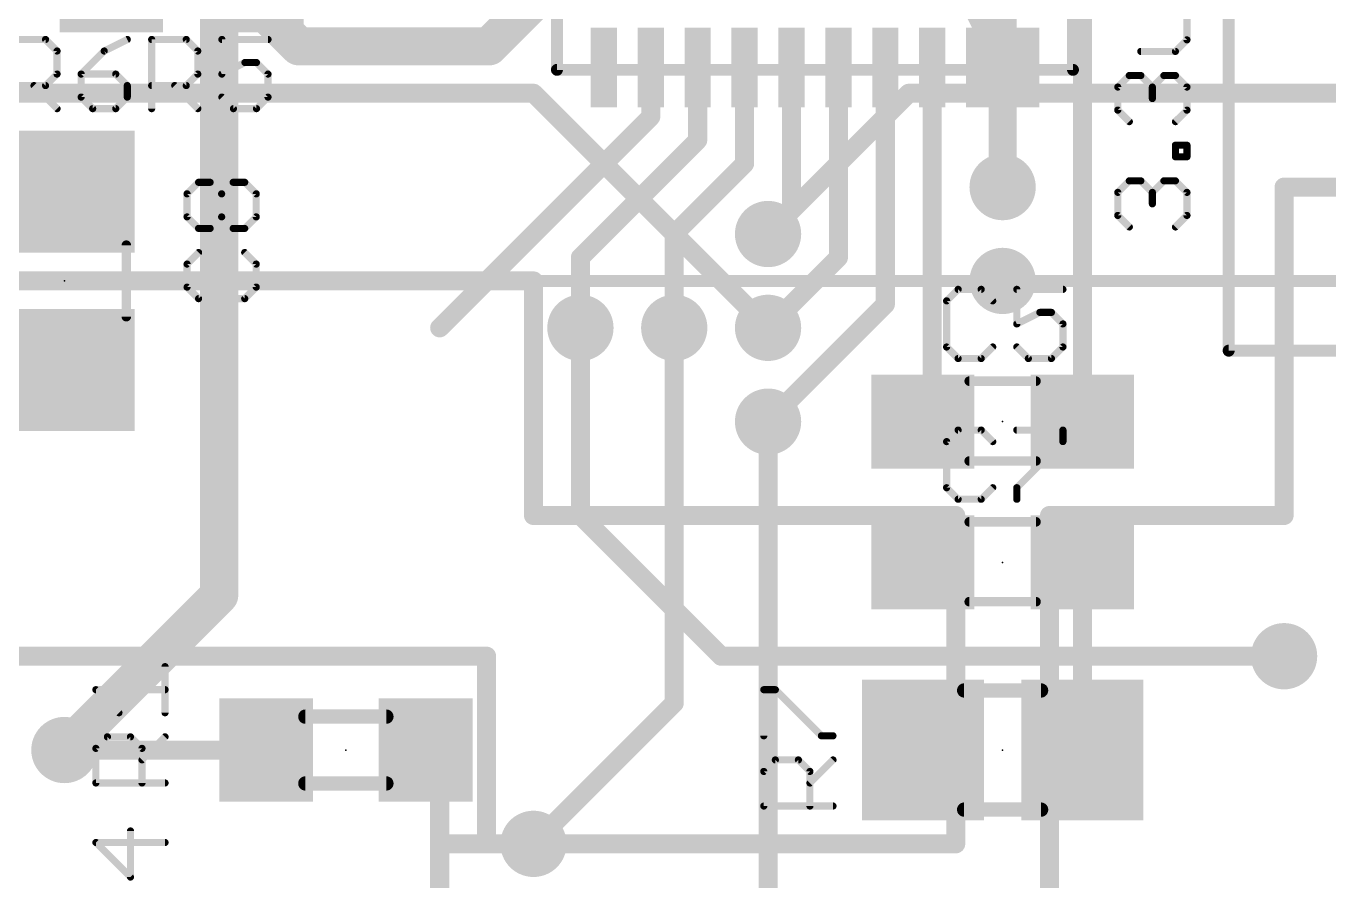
# Model space of a CAD drawing. Extents: x -1 to 111, y 0 to 43.
# Drawn here: x 54.59 to 68.48, y 9.6 to 18.72 of the extents above; entities that cross this region are included whole.
import ezdxf

# ---------------------------------------------------------------- set-up
doc = ezdxf.new("R2010")
doc.units = 0
for name, color, linetype in [('1', 22, 'CONTINUOUS'), ('16', 175, 'CONTINUOUS'), ('18', 82, 'CONTINUOUS'), ('2', 2, 'CONTINUOUS'), ('21', 253, 'CONTINUOUS'), ('22', 253, 'CONTINUOUS'), ('23', 7, 'CONTINUOUS'), ('25', 253, 'CONTINUOUS'), ('51', 253, 'CONTINUOUS')]:
    doc.layers.add(name, color=color, linetype=linetype)

# ---------------------------------------------------------------- blocks, each defined once
blk = doc.blocks.new('RECT')
blk.add_solid([(-0.5, -0.5), (0.5, -0.5), (-0.5, 0.5), (0.5, 0.5)])
blk = doc.blocks.new('ROUNDV')
at = {"const_width": 0.5}
blk.add_lwpolyline([(0, -0.25, 1), (0, 0.25, 1), (0, -0.25)], format="xyb", dxfattribs=at)

msp = doc.modelspace()

# ---------------------------------------------------------------- linework, layer by layer
at = {"layer": '1'}
for points, const_width in [([(65, 18.5), (64.5, 19.5)], 0.4064), ([(60.275, 19.25), (59.525, 18.5)], 0.4064), ([(57.5, 18.5), (57, 19)], 0.4064), ([(65.85, 14.5), (65.85, 19.125)], 0.2032), ([(65, 18.9), (65, 18.5)], 0.3), ([(59.525, 18.5), (57.5, 18.5)], 0.4064), ([(65, 18.5), (65, 17)], 0.3), ([(61.25, 18.275), (61.25, 17.75)], 0.2032), ([(61.75, 18.275), (61.75, 17.5)], 0.2032), ([(62.25, 18.275), (62.25, 17.25)], 0.2032), ([(62.75, 18.275), (62.75, 16.75)], 0.2032), ([(63.25, 18.275), (63.25, 16.25)], 0.2032), ([(63.75, 18.275), (63.75, 15.75)], 0.2032), ([(64.25, 18.275), (64.25, 14.6)], 0.2032), ([(61.25, 17.75), (59, 15.5)], 0.2032), ([(61.75, 17.5), (60.5, 16.25)], 0.2032), ([(62.25, 17.25), (62, 17)], 0.2032), ([(62, 17), (61.5, 16.5)], 0.2032), ([(72.5, 17), (68, 17)], 0.2032), ([(68, 17), (68, 13.5)], 0.2032), ([(62.75, 16.75), (62.5, 16.5)], 0.2032), ([(61.5, 16.5), (61.5, 15.5)], 0.2032), ([(60.5, 16.25), (60.5, 15.5)], 0.2032), ([(63.25, 16.25), (62.5, 15.5)], 0.2032), ([(60, 16), (50, 16)], 0.2032), ([(60, 13.5), (60, 16)], 0.2032), ([(63.75, 15.75), (62.5, 14.5)], 0.2032), ([(64.25, 14.6), (64.15, 14.5)], 0.2032), ([(64.5, 13.5), (60, 13.5)], 0.2032), ([(64.5, 10), (64.5, 13.5)], 0.2032), ([(68, 13.5), (65.5, 13.5)], 0.2032), ([(65.5, 13.5), (65.5, 9.5)], 0.2032), ([(65.75, 13.1), (65.85, 13)], 0.2032), ([(65.85, 13), (65.85, 11.1)], 0.2032), ([(44, 12), (59.5, 12)], 0.2032), ([(59.5, 12), (59.5, 10)], 0.2032), ([(65.85, 11.1), (65.85, 11)], 0.2032), ([(57.15, 11), (55, 11)], 0.2032), ([(59, 10.85), (58.85, 11)], 0.2032), ([(59, 10), (59, 10.85)], 0.2032), ([(60, 10), (59, 10)], 0.2032), ([(59, 9.15), (59, 10)], 0.2032), ([(59.5, 10), (64.5, 10)], 0.2032)]:
    msp.add_lwpolyline(points, dxfattribs=dict(at, const_width=const_width))
for points, const_width in [([(57.5, 18.6016, 1), (57.5, 18.3984)], 0.2032), ([(57.4282, 18.4282, 1), (57.5718, 18.5718)], 0.2032), ([(59.4532, 18.5718, 1), (59.5968, 18.4282)], 0.2032), ([(59.525, 18.3984, 1), (59.525, 18.6016)], 0.2032), ([(64.9091, 18.4546, 1), (65.0909, 18.5454)], 0.2032), ([(65.075, 18.5, 1), (64.925, 18.5)], 0.15), ([(64.925, 18.5, 1), (65.075, 18.5)], 0.15), ([(61.3008, 18.275, 1), (61.1992, 18.275)], 0.1016), ([(61.8008, 18.275, 1), (61.6992, 18.275)], 0.1016), ([(62.3008, 18.275, 1), (62.1992, 18.275)], 0.1016), ([(62.8008, 18.275, 1), (62.6992, 18.275)], 0.1016), ([(63.3008, 18.275, 1), (63.1992, 18.275)], 0.1016), ([(63.8008, 18.275, 1), (63.6992, 18.275)], 0.1016), ([(64.3008, 18.275, 1), (64.1992, 18.275)], 0.1016), ([(61.1992, 17.75, 1), (61.3008, 17.75)], 0.1016), ([(61.2859, 17.7141, 1), (61.2141, 17.7859)], 0.1016), ([(61.6992, 17.5, 1), (61.8008, 17.5)], 0.1016), ([(61.7859, 17.4641, 1), (61.7141, 17.5359)], 0.1016), ([(62.1992, 17.25, 1), (62.3008, 17.25)], 0.1016), ([(62.2859, 17.2141, 1), (62.2141, 17.2859)], 0.1016), ([(61.9641, 17.0359, 1), (62.0359, 16.9641)], 0.1016), ([(62.0359, 16.9641, 1), (61.9641, 17.0359)], 0.1016), ([(68, 17.0508, 1), (68, 16.9492)], 0.1016), ([(68.0508, 17, 1), (67.9492, 17)], 0.1016), ([(64.925, 17, 1), (65.075, 17)], 0.15), ([(62.7859, 16.7141, 1), (62.7141, 16.7859)], 0.1016), ([(62.6992, 16.75, 1), (62.8008, 16.75)], 0.1016), ([(61.5508, 16.5, 1), (61.4492, 16.5)], 0.1016), ([(61.4641, 16.5359, 1), (61.5359, 16.4641)], 0.1016), ([(62.4641, 16.5359, 1), (62.5359, 16.4641)], 0.1016), ([(60.5508, 16.25, 1), (60.4492, 16.25)], 0.1016), ([(60.4641, 16.2859, 1), (60.5359, 16.2141)], 0.1016), ([(63.1992, 16.25, 1), (63.3008, 16.25)], 0.1016), ([(63.2859, 16.2141, 1), (63.2141, 16.2859)], 0.1016), ([(60.0508, 16, 1), (59.9492, 16)], 0.1016), ([(60, 15.9492, 1), (60, 16.0508)], 0.1016), ([(63.7859, 15.7141, 1), (63.7141, 15.7859)], 0.1016), ([(63.6992, 15.75, 1), (63.8008, 15.75)], 0.1016), ([(58.9641, 15.5359, 1), (59.0359, 15.4641)], 0.1016), ([(62.4641, 15.5359, 1), (62.5359, 15.4641)], 0.1016), ([(60.4492, 15.5, 1), (60.5508, 15.5)], 0.1016), ([(61.4492, 15.5, 1), (61.5508, 15.5)], 0.1016), ([(62.4641, 14.5359, 1), (62.5359, 14.4641)], 0.1016), ([(64.1141, 14.5359, 1), (64.1859, 14.4641)], 0.1016), ([(64.1992, 14.6, 1), (64.3008, 14.6)], 0.1016), ([(64.2859, 14.5641, 1), (64.2141, 14.6359)], 0.1016), ([(65.7992, 14.5, 1), (65.9008, 14.5)], 0.1016), ([(60, 13.5508, 1), (60, 13.4492)], 0.1016), ([(59.9492, 13.5, 1), (60.0508, 13.5)], 0.1016), ([(64.5508, 13.5, 1), (64.4492, 13.5)], 0.1016), ([(64.5, 13.4492, 1), (64.5, 13.5508)], 0.1016), ([(65.5, 13.5508, 1), (65.5, 13.4492)], 0.1016), ([(65.5508, 13.5, 1), (65.4492, 13.5)], 0.1016), ([(67.9492, 13.5, 1), (68.0508, 13.5)], 0.1016), ([(68, 13.4492, 1), (68, 13.5508)], 0.1016), ([(65.7859, 13.1359, 1), (65.7141, 13.0641)], 0.1016), ([(65.9008, 13, 1), (65.7992, 13)], 0.1016), ([(65.8141, 12.9641, 1), (65.8859, 13.0359)], 0.1016), ([(59.5508, 12, 1), (59.4492, 12)], 0.1016), ([(59.5, 11.9492, 1), (59.5, 12.0508)], 0.1016), ([(65.9008, 11.1, 1), (65.7992, 11.1)], 0.1016), ([(65.7992, 11.1, 1), (65.9008, 11.1)], 0.1016), ([(55, 11.0508, 1), (55, 10.9492)], 0.1016), ([(57.15, 10.9492, 1), (57.15, 11.0508)], 0.1016), ([(58.8859, 11.0359, 1), (58.8141, 10.9641)], 0.1016), ([(65.7992, 11, 1), (65.9008, 11)], 0.1016), ([(59.0508, 10.85, 1), (58.9492, 10.85)], 0.1016), ([(58.9641, 10.8141, 1), (59.0359, 10.8859)], 0.1016), ([(59, 10.0508, 1), (59, 9.9492)], 0.1016), ([(59.0508, 10, 1), (58.9492, 10)], 0.1016), ([(58.9492, 10, 1), (59.0508, 10)], 0.1016), ([(59.5, 10.0508, 1), (59.5, 9.9492)], 0.1016), ([(59.4492, 10, 1), (59.5508, 10)], 0.1016), ([(60, 9.9492, 1), (60, 10.0508)], 0.1016), ([(64.4492, 10, 1), (64.5508, 10)], 0.1016), ([(64.5, 9.9492, 1), (64.5, 10.0508)], 0.1016)]:
    msp.add_lwpolyline(points, format="xyb", dxfattribs=dict(at, const_width=const_width))
at = {"layer": '16'}
for points, const_width in [([(56.65, 12.65), (56.65, 24)], 0.4064), ([(64, 18), (62.5, 16.5)], 0.2032), ([(79, 18), (64, 18)], 0.2032), ([(60.5, 15.5), (60.5, 13.5)], 0.2032), ([(60.5, 13.5), (62, 12)], 0.2032), ([(55, 11), (56.65, 12.65)], 0.4064), ([(62, 12), (68, 12)], 0.2032)]:
    msp.add_lwpolyline(points, dxfattribs=dict(at, const_width=const_width))
for points, const_width in [([(64, 18.0508, 1), (64, 17.9492)], 0.1016), ([(64.0359, 17.9641, 1), (63.9641, 18.0359)], 0.1016), ([(62.4641, 16.5359, 1), (62.5359, 16.4641)], 0.1016), ([(60.5508, 15.5, 1), (60.4492, 15.5)], 0.1016), ([(60.5359, 13.5359, 1), (60.4641, 13.4641)], 0.1016), ([(60.4492, 13.5, 1), (60.5508, 13.5)], 0.1016), ([(56.7218, 12.5782, 1), (56.5782, 12.7218)], 0.2032), ([(56.5484, 12.65, 1), (56.7516, 12.65)], 0.2032), ([(62, 12.0508, 1), (62, 11.9492)], 0.1016), ([(61.9641, 11.9641, 1), (62.0359, 12.0359)], 0.1016), ([(68, 11.9492, 1), (68, 12.0508)], 0.1016), ([(54.9282, 11.0718, 1), (55.0718, 10.9282)], 0.2032)]:
    msp.add_lwpolyline(points, format="xyb", dxfattribs=dict(at, const_width=const_width))
at = {"layer": '2', "const_width": 0.2032}
for points in [[(52, 18), (60, 18)], [(60, 18), (62.5, 15.5)], [(61.5, 15.5), (61.5, 11.5)], [(62.5, 14.5), (62.5, 8.5)], [(61.5, 11.5), (60, 10)]]:
    msp.add_lwpolyline(points, dxfattribs=at)
at = {"layer": '2', "const_width": 0.1016}
for points in [[(60.0359, 18.0359, 1), (59.9641, 17.9641)], [(60, 17.9492, 1), (60, 18.0508)], [(61.5508, 15.5, 1), (61.4492, 15.5)], [(62.4641, 15.4641, 1), (62.5359, 15.5359)], [(62.5508, 14.5, 1), (62.4492, 14.5)], [(61.4492, 11.5, 1), (61.5508, 11.5)], [(61.5359, 11.4641, 1), (61.4641, 11.5359)], [(59.9641, 10.0359, 1), (60.0359, 9.9641)]]:
    msp.add_lwpolyline(points, format="xyb", dxfattribs=at)
at = {"layer": '21'}
for points, const_width in [([(60.25, 18.25), (60.25, 21.75)], 0.127), ([(65.75, 21.75), (65.75, 18.25)], 0.127), ([(67.4092, 15.2568), (67.4092, 20.7432)], 0.127), ([(66.9647, 18.5691), (66.9647, 18.9378)], 0.0762), ([(66.4732, 18.4463), (66.8418, 18.4463)], 0.0762), ([(66.8418, 18.4463), (66.9647, 18.5691)], 0.0762), ([(65.75, 18.25), (60.25, 18.25)], 0.127), ([(66.2275, 18.0665), (66.3503, 18.1893)], 0.0762), ([(66.3503, 18.1893), (66.4732, 18.1893)], 0.0762), ([(66.4732, 18.1893), (66.5961, 18.0665)], 0.0762), ([(66.5961, 18.0665), (66.719, 18.1893)], 0.0762), ([(66.719, 18.1893), (66.8418, 18.1893)], 0.0762), ([(66.8418, 18.1893), (66.9647, 18.0665)], 0.0762), ([(66.2275, 17.8207), (66.2275, 18.0665)], 0.0762), ([(66.5961, 18.0665), (66.5961, 17.9436)], 0.0762), ([(66.9647, 18.0665), (66.9647, 17.8207)], 0.0762), ([(66.3503, 17.6979), (66.2275, 17.8207)], 0.0762), ([(66.9647, 17.8207), (66.8418, 17.6979)], 0.0762), ([(66.8418, 17.3236), (66.8418, 17.4465)], 0.0762), ([(66.8418, 17.4465), (66.9647, 17.4465)], 0.0762), ([(66.9647, 17.3236), (66.8418, 17.3236)], 0.0762), ([(66.9647, 17.4465), (66.9647, 17.3236)], 0.0762), ([(66.2275, 16.9438), (66.3503, 17.0667)], 0.0762), ([(66.3503, 17.0667), (66.4732, 17.0667)], 0.0762), ([(66.4732, 17.0667), (66.5961, 16.9438)], 0.0762), ([(66.5961, 16.9438), (66.719, 17.0667)], 0.0762), ([(66.719, 17.0667), (66.8418, 17.0667)], 0.0762), ([(66.8418, 17.0667), (66.9647, 16.9438)], 0.0762), ([(66.2275, 16.6981), (66.2275, 16.9438)], 0.0762), ([(66.5961, 16.9438), (66.5961, 16.821)], 0.0762), ([(66.9647, 16.9438), (66.9647, 16.6981)], 0.0762), ([(66.3503, 16.5752), (66.2275, 16.6981)], 0.0762), ([(66.9647, 16.6981), (66.8418, 16.5752)], 0.0762), ([(72.5908, 15.2568), (67.4092, 15.2568)], 0.127)]:
    msp.add_lwpolyline(points, dxfattribs=dict(at, const_width=const_width))
for points, const_width in [([(66.4732, 18.4653, 1), (66.4732, 18.4272)], 0.0381), ([(66.8284, 18.4597, 1), (66.8553, 18.4328)], 0.0381), ([(66.8418, 18.4272, 1), (66.8418, 18.4653)], 0.0381), ([(66.9457, 18.5691, 1), (66.9838, 18.5691)], 0.0381), ([(66.9782, 18.5557, 1), (66.9512, 18.5826)], 0.0381), ([(60.25, 18.2817, 1), (60.25, 18.2183)], 0.0635), ([(60.2182, 18.25, 1), (60.2818, 18.25)], 0.0635), ([(65.7182, 18.25, 1), (65.7818, 18.25)], 0.0635), ([(65.75, 18.2183, 1), (65.75, 18.2817)], 0.0635), ([(66.3503, 18.2084, 1), (66.3503, 18.1703)], 0.0381), ([(66.3638, 18.1759, 1), (66.3369, 18.2028)], 0.0381), ([(66.4867, 18.2028, 1), (66.4597, 18.1759)], 0.0381), ([(66.4732, 18.1703, 1), (66.4732, 18.2084)], 0.0381), ([(66.719, 18.2084, 1), (66.719, 18.1703)], 0.0381), ([(66.7324, 18.1759, 1), (66.7055, 18.2028)], 0.0381), ([(66.8553, 18.2028, 1), (66.8284, 18.1759)], 0.0381), ([(66.8418, 18.1703, 1), (66.8418, 18.2084)], 0.0381), ([(66.2465, 18.0665, 1), (66.2084, 18.0665)], 0.0381), ([(66.214, 18.0799, 1), (66.2409, 18.053)], 0.0381), ([(66.6151, 18.0665, 1), (66.577, 18.0665)], 0.0381), ([(66.5826, 18.0799, 1), (66.6096, 18.053)], 0.0381), ([(66.5826, 18.053, 1), (66.6096, 18.0799)], 0.0381), ([(66.9838, 18.0665, 1), (66.9457, 18.0665)], 0.0381), ([(66.9512, 18.053, 1), (66.9782, 18.0799)], 0.0381), ([(66.577, 17.9436, 1), (66.6151, 17.9436)], 0.0381), ([(66.2409, 17.8342, 1), (66.214, 17.8073)], 0.0381), ([(66.2084, 17.8207, 1), (66.2465, 17.8207)], 0.0381), ([(66.9457, 17.8207, 1), (66.9838, 17.8207)], 0.0381), ([(66.9782, 17.8073, 1), (66.9512, 17.8342)], 0.0381), ([(66.3369, 17.6844, 1), (66.3638, 17.7113)], 0.0381), ([(66.8284, 17.7113, 1), (66.8553, 17.6844)], 0.0381), ([(66.8418, 17.4656, 1), (66.8418, 17.4275)], 0.0381), ([(66.8418, 17.3427, 1), (66.8418, 17.3046)], 0.0381), ([(66.8609, 17.4465, 1), (66.8228, 17.4465)], 0.0381), ([(66.9838, 17.4465, 1), (66.9457, 17.4465)], 0.0381), ([(66.9647, 17.4275, 1), (66.9647, 17.4656)], 0.0381), ([(66.9647, 17.3046, 1), (66.9647, 17.3427)], 0.0381), ([(66.8228, 17.3236, 1), (66.8609, 17.3236)], 0.0381), ([(66.9457, 17.3236, 1), (66.9838, 17.3236)], 0.0381), ([(66.3503, 17.0858, 1), (66.3503, 17.0477)], 0.0381), ([(66.3638, 17.0532, 1), (66.3369, 17.0802)], 0.0381), ([(66.4867, 17.0802, 1), (66.4597, 17.0532)], 0.0381), ([(66.4732, 17.0477, 1), (66.4732, 17.0858)], 0.0381), ([(66.719, 17.0858, 1), (66.719, 17.0477)], 0.0381), ([(66.7324, 17.0532, 1), (66.7055, 17.0802)], 0.0381), ([(66.8553, 17.0802, 1), (66.8284, 17.0532)], 0.0381), ([(66.8418, 17.0477, 1), (66.8418, 17.0858)], 0.0381), ([(66.2465, 16.9438, 1), (66.2084, 16.9438)], 0.0381), ([(66.214, 16.9573, 1), (66.2409, 16.9304)], 0.0381), ([(66.6151, 16.9438, 1), (66.577, 16.9438)], 0.0381), ([(66.5826, 16.9573, 1), (66.6096, 16.9304)], 0.0381), ([(66.5826, 16.9304, 1), (66.6096, 16.9573)], 0.0381), ([(66.9838, 16.9438, 1), (66.9457, 16.9438)], 0.0381), ([(66.9512, 16.9304, 1), (66.9782, 16.9573)], 0.0381), ([(66.577, 16.821, 1), (66.6151, 16.821)], 0.0381), ([(66.2409, 16.7116, 1), (66.214, 16.6846)], 0.0381), ([(66.2084, 16.6981, 1), (66.2465, 16.6981)], 0.0381), ([(66.9457, 16.6981, 1), (66.9838, 16.6981)], 0.0381), ([(66.9782, 16.6846, 1), (66.9512, 16.7116)], 0.0381), ([(66.3369, 16.5618, 1), (66.3638, 16.5887)], 0.0381), ([(66.8284, 16.5887, 1), (66.8553, 16.5618)], 0.0381), ([(67.4092, 15.2886, 1), (67.4092, 15.225)], 0.0635), ([(67.3774, 15.2568, 1), (67.441, 15.2568)], 0.0635)]:
    msp.add_lwpolyline(points, format="xyb", dxfattribs=dict(at, const_width=const_width))
at = {"layer": '22', "const_width": 0.127}
msp.add_lwpolyline([(19, 16), (91, 16)], dxfattribs=at)
at = {"layer": '23'}
for p in [(55, 16), (65, 14.5), (65, 13), (58, 11), (65, 11)]:
    msp.add_point(p, dxfattribs=at)
at = {"layer": '25', "const_width": 0.0762}
for points in [[(54.4303, 18.5735), (54.7989, 18.5735)], [(54.7989, 18.5735), (54.9218, 18.4507)], [(55.6702, 18.5735), (55.4244, 18.4507)], [(55.9303, 17.8363), (55.9303, 18.5735)], [(55.9303, 18.5735), (56.2989, 18.5735)], [(56.2989, 18.5735), (56.4218, 18.4507)], [(57.1702, 18.5735), (56.6787, 18.5735)], [(56.6787, 18.5735), (56.6787, 18.2049)], [(54.9218, 18.4507), (54.9218, 18.2049)], [(55.4244, 18.4507), (55.1787, 18.2049)], [(56.4218, 18.4507), (56.4218, 18.2049)], [(56.6787, 18.2049), (56.9244, 18.3278)], [(56.9244, 18.3278), (57.0473, 18.3278)], [(57.0473, 18.3278), (57.1702, 18.2049)], [(54.9218, 18.2049), (54.7989, 18.082)], [(55.1787, 18.2049), (55.1787, 17.9592)], [(55.5473, 18.2049), (55.1787, 18.2049)], [(55.6702, 18.082), (55.5473, 18.2049)], [(56.4218, 18.2049), (56.2989, 18.082)], [(57.1702, 18.2049), (57.1702, 17.9592)], [(54.7989, 18.082), (54.4303, 18.082)], [(54.676, 18.082), (54.9218, 17.8363)], [(55.6702, 17.9592), (55.6702, 18.082)], [(56.2989, 18.082), (55.9303, 18.082)], [(56.176, 18.082), (56.4218, 17.8363)], [(55.1787, 17.9592), (55.3016, 17.8363)], [(55.5473, 17.8363), (55.6702, 17.9592)], [(56.8016, 17.8363), (56.6787, 17.9592)], [(57.1702, 17.9592), (57.0473, 17.8363)], [(55.3016, 17.8363), (55.5473, 17.8363)], [(57.0473, 17.8363), (56.8016, 17.8363)], [(56.3075, 16.9283), (56.4303, 17.0512)], [(56.4303, 17.0512), (56.5532, 17.0512)], [(56.5532, 17.0512), (56.6761, 16.9283)], [(56.6761, 16.9283), (56.799, 17.0512)], [(56.799, 17.0512), (56.9218, 17.0512)], [(56.9218, 17.0512), (57.0447, 16.9283)], [(56.3075, 16.6826), (56.3075, 16.9283)], [(56.6761, 16.6826), (56.6761, 16.9283)], [(57.0447, 16.9283), (57.0447, 16.6826)], [(56.4303, 16.5597), (56.3075, 16.6826)], [(56.6761, 16.6826), (56.5532, 16.5597)], [(56.799, 16.5597), (56.6761, 16.6826)], [(57.0447, 16.6826), (56.9218, 16.5597)], [(56.5532, 16.5597), (56.4303, 16.5597)], [(56.9218, 16.5597), (56.799, 16.5597)], [(56.4303, 16.3028), (56.3075, 16.1799)], [(57.0447, 16.1799), (56.9218, 16.3028)], [(56.3075, 16.1799), (56.3075, 15.9341)], [(57.0447, 15.9341), (57.0447, 16.1799)], [(56.3075, 15.9341), (56.4303, 15.8113)], [(56.9218, 15.8113), (57.0447, 15.9341)], [(56.4303, 15.8113), (56.9218, 15.8113)], [(64.526, 15.9103), (64.4031, 15.7875)], [(64.7717, 15.9103), (64.526, 15.9103)], [(64.8946, 15.7875), (64.7717, 15.9103)], [(65.643, 15.9103), (65.1515, 15.9103)], [(65.1515, 15.9103), (65.1515, 15.5417)], [(64.4031, 15.7875), (64.4031, 15.296)], [(65.1515, 15.5417), (65.3973, 15.6646)], [(65.3973, 15.6646), (65.5201, 15.6646)], [(65.5201, 15.6646), (65.643, 15.5417)], [(65.643, 15.5417), (65.643, 15.296)], [(64.4031, 15.296), (64.526, 15.1731)], [(64.7717, 15.1731), (64.8946, 15.296)], [(65.2744, 15.1731), (65.1515, 15.296)], [(65.643, 15.296), (65.5201, 15.1731)], [(64.526, 15.1731), (64.7717, 15.1731)], [(65.5201, 15.1731), (65.2744, 15.1731)], [(64.526, 14.4103), (64.4031, 14.2875)], [(64.7717, 14.4103), (64.526, 14.4103)], [(64.8946, 14.2875), (64.7717, 14.4103)], [(65.1515, 14.4103), (65.643, 14.4103)], [(65.643, 14.4103), (65.643, 14.2875)], [(64.4031, 14.2875), (64.4031, 13.796)], [(65.643, 14.2875), (65.1515, 13.796)], [(64.4031, 13.796), (64.526, 13.6731)], [(64.7717, 13.6731), (64.8946, 13.796)], [(65.1515, 13.796), (65.1515, 13.6731)], [(64.526, 13.6731), (64.7717, 13.6731)], [(56.0729, 11.3975), (56.0729, 11.889)], [(55.5814, 11.3975), (55.3357, 11.6433)], [(55.3357, 11.6433), (56.0729, 11.6433)], [(62.4547, 11.1515), (62.4547, 11.643)], [(62.4547, 11.643), (62.5775, 11.643)], [(62.5775, 11.643), (63.069, 11.1515)], [(55.3357, 11.0177), (55.4585, 11.1406)], [(55.4585, 11.1406), (55.7043, 11.1406)], [(55.7043, 11.1406), (55.8272, 11.0177)], [(55.8272, 10.8948), (56.0729, 11.1406)], [(63.069, 11.1515), (63.1919, 11.1515)], [(55.3357, 10.6491), (55.3357, 11.0177)], [(55.8272, 11.0177), (55.8272, 10.6491)], [(62.4547, 10.7717), (62.5775, 10.8946)], [(62.5775, 10.8946), (62.8233, 10.8946)], [(62.8233, 10.8946), (62.9462, 10.7717)], [(62.9462, 10.6488), (63.1919, 10.8946)], [(62.4547, 10.4031), (62.4547, 10.7717)], [(62.9462, 10.7717), (62.9462, 10.4031)], [(56.0729, 10.6491), (55.3357, 10.6491)], [(63.1919, 10.4031), (62.4547, 10.4031)], [(55.7043, 9.6459), (55.7043, 10.1374)], [(56.0729, 10.0145), (55.3357, 10.0145)], [(55.3357, 10.0145), (55.7043, 9.6459)]]:
    msp.add_lwpolyline(points, dxfattribs=at)
at = {"layer": '25', "const_width": 0.0381}
for points in [[(54.8124, 18.587, 1), (54.7854, 18.5601)], [(54.7989, 18.5545, 1), (54.7989, 18.5926)], [(55.6787, 18.5565, 1), (55.6616, 18.5906)], [(55.9303, 18.5926, 1), (55.9303, 18.5545)], [(55.9493, 18.5735, 1), (55.9112, 18.5735)], [(56.3124, 18.587, 1), (56.2854, 18.5601)], [(56.2989, 18.5545, 1), (56.2989, 18.5926)], [(56.6977, 18.5735, 1), (56.6596, 18.5735)], [(56.6787, 18.5926, 1), (56.6787, 18.5545)], [(57.1702, 18.5545, 1), (57.1702, 18.5926)], [(54.9408, 18.4507, 1), (54.9027, 18.4507)], [(54.9083, 18.4372, 1), (54.9352, 18.4641)], [(55.4159, 18.4677, 1), (55.4329, 18.4336)], [(55.4379, 18.4372, 1), (55.411, 18.4641)], [(56.4408, 18.4507, 1), (56.4027, 18.4507)], [(56.4083, 18.4372, 1), (56.4352, 18.4641)], [(56.9244, 18.3468, 1), (56.9244, 18.3087)], [(56.9329, 18.3107, 1), (56.9159, 18.3448)], [(57.0608, 18.3413, 1), (57.0338, 18.3143)], [(57.0473, 18.3087, 1), (57.0473, 18.3468)], [(54.9027, 18.2049, 1), (54.9408, 18.2049)], [(54.9352, 18.1914, 1), (54.9083, 18.2184)], [(55.1977, 18.2049, 1), (55.1596, 18.2049)], [(55.1787, 18.224, 1), (55.1787, 18.1859)], [(55.1652, 18.2184, 1), (55.1922, 18.1914)], [(55.5608, 18.2184, 1), (55.5338, 18.1914)], [(55.5473, 18.1859, 1), (55.5473, 18.224)], [(56.4027, 18.2049, 1), (56.4408, 18.2049)], [(56.4352, 18.1914, 1), (56.4083, 18.2184)], [(56.6596, 18.2049, 1), (56.6977, 18.2049)], [(56.6702, 18.222, 1), (56.6872, 18.1879)], [(57.1892, 18.2049, 1), (57.1511, 18.2049)], [(57.1567, 18.1914, 1), (57.1836, 18.2184)], [(54.6895, 18.0955, 1), (54.6625, 18.0686)], [(54.7854, 18.0955, 1), (54.8124, 18.0686)], [(54.7989, 18.063, 1), (54.7989, 18.1011)], [(55.6892, 18.082, 1), (55.6511, 18.082)], [(55.6567, 18.0686, 1), (55.6836, 18.0955)], [(55.9303, 18.1011, 1), (55.9303, 18.063)], [(56.1895, 18.0955, 1), (56.1625, 18.0686)], [(56.2854, 18.0955, 1), (56.3124, 18.0686)], [(56.2989, 18.063, 1), (56.2989, 18.1011)], [(55.1596, 17.9592, 1), (55.1977, 17.9592)], [(55.1922, 17.9726, 1), (55.1652, 17.9457)], [(55.6511, 17.9592, 1), (55.6892, 17.9592)], [(55.6836, 17.9457, 1), (55.6567, 17.9726)], [(56.6922, 17.9726, 1), (56.6652, 17.9457)], [(57.1511, 17.9592, 1), (57.1892, 17.9592)], [(57.1836, 17.9457, 1), (57.1567, 17.9726)], [(54.9083, 17.8228, 1), (54.9352, 17.8498)], [(55.3016, 17.8554, 1), (55.3016, 17.8173)], [(55.2881, 17.8228, 1), (55.315, 17.8498)], [(55.5338, 17.8498, 1), (55.5608, 17.8228)], [(55.5473, 17.8173, 1), (55.5473, 17.8554)], [(55.9112, 17.8363, 1), (55.9493, 17.8363)], [(56.4083, 17.8228, 1), (56.4352, 17.8498)], [(56.8016, 17.8554, 1), (56.8016, 17.8173)], [(56.7881, 17.8228, 1), (56.815, 17.8498)], [(57.0338, 17.8498, 1), (57.0608, 17.8228)], [(57.0473, 17.8173, 1), (57.0473, 17.8554)], [(56.4303, 17.0702, 1), (56.4303, 17.0321)], [(56.4438, 17.0377, 1), (56.4169, 17.0646)], [(56.5667, 17.0646, 1), (56.5397, 17.0377)], [(56.5532, 17.0321, 1), (56.5532, 17.0702)], [(56.799, 17.0702, 1), (56.799, 17.0321)], [(56.8124, 17.0377, 1), (56.7855, 17.0646)], [(56.9353, 17.0646, 1), (56.9084, 17.0377)], [(56.9218, 17.0321, 1), (56.9218, 17.0702)], [(56.294, 16.9418, 1), (56.3209, 16.9148)], [(56.3265, 16.9283, 1), (56.2884, 16.9283)], [(56.6951, 16.9283, 1), (56.657, 16.9283)], [(56.6626, 16.9418, 1), (56.6896, 16.9148)], [(56.6626, 16.9148, 1), (56.6896, 16.9418)], [(57.0638, 16.9283, 1), (57.0257, 16.9283)], [(57.0312, 16.9148, 1), (57.0582, 16.9418)], [(56.3209, 16.696, 1), (56.294, 16.6691)], [(56.2884, 16.6826, 1), (56.3265, 16.6826)], [(56.657, 16.6826, 1), (56.6951, 16.6826)], [(56.6896, 16.696, 1), (56.6626, 16.6691)], [(56.6896, 16.6691, 1), (56.6626, 16.696)], [(57.0257, 16.6826, 1), (57.0638, 16.6826)], [(57.0582, 16.6691, 1), (57.0312, 16.696)], [(56.4303, 16.5787, 1), (56.4303, 16.5406)], [(56.4169, 16.5462, 1), (56.4438, 16.5732)], [(56.5397, 16.5732, 1), (56.5667, 16.5462)], [(56.5532, 16.5406, 1), (56.5532, 16.5787)], [(56.799, 16.5787, 1), (56.799, 16.5406)], [(56.7855, 16.5462, 1), (56.8124, 16.5732)], [(56.9084, 16.5732, 1), (56.9353, 16.5462)], [(56.9218, 16.5406, 1), (56.9218, 16.5787)], [(56.4438, 16.2893, 1), (56.4169, 16.3162)], [(56.9353, 16.3162, 1), (56.9084, 16.2893)], [(56.294, 16.1934, 1), (56.3209, 16.1664)], [(56.3265, 16.1799, 1), (56.2884, 16.1799)], [(57.0638, 16.1799, 1), (57.0257, 16.1799)], [(57.0312, 16.1664, 1), (57.0582, 16.1934)], [(56.3209, 15.9476, 1), (56.294, 15.9207)], [(57.0582, 15.9207, 1), (57.0312, 15.9476)], [(56.2884, 15.9341, 1), (56.3265, 15.9341)], [(56.4303, 15.8303, 1), (56.4303, 15.7922)], [(56.4169, 15.7978, 1), (56.4438, 15.8247)], [(56.9084, 15.8247, 1), (56.9353, 15.7978)], [(56.9218, 15.7922, 1), (56.9218, 15.8303)], [(57.0257, 15.9341, 1), (57.0638, 15.9341)], [(64.526, 15.9294, 1), (64.526, 15.8913)], [(64.5394, 15.8969, 1), (64.5125, 15.9238)], [(64.7852, 15.9238, 1), (64.7582, 15.8969)], [(64.7717, 15.8913, 1), (64.7717, 15.9294)], [(65.1515, 15.9294, 1), (65.1515, 15.8913)], [(65.1706, 15.9103, 1), (65.1325, 15.9103)], [(65.643, 15.8913, 1), (65.643, 15.9294)], [(64.3896, 15.8009, 1), (64.4166, 15.774)], [(64.4222, 15.7875, 1), (64.3841, 15.7875)], [(64.8811, 15.774, 1), (64.9081, 15.8009)], [(65.3973, 15.6836, 1), (65.3973, 15.6455)], [(65.4058, 15.6475, 1), (65.3887, 15.6816)], [(65.5336, 15.6781, 1), (65.5067, 15.6511)], [(65.5201, 15.6455, 1), (65.5201, 15.6836)], [(65.143, 15.5588, 1), (65.16, 15.5247)], [(65.1325, 15.5417, 1), (65.1706, 15.5417)], [(65.662, 15.5417, 1), (65.624, 15.5417)], [(65.6295, 15.5282, 1), (65.6565, 15.5552)], [(64.4166, 15.3094, 1), (64.3896, 15.2825)], [(64.3841, 15.296, 1), (64.4222, 15.296)], [(64.9081, 15.2825, 1), (64.8811, 15.3094)], [(65.165, 15.3094, 1), (65.138, 15.2825)], [(65.624, 15.296, 1), (65.662, 15.296)], [(65.6565, 15.2825, 1), (65.6295, 15.3094)], [(64.526, 15.1922, 1), (64.526, 15.1541)], [(64.5125, 15.1596, 1), (64.5394, 15.1866)], [(64.7582, 15.1866, 1), (64.7852, 15.1596)], [(64.7717, 15.1541, 1), (64.7717, 15.1922)], [(65.2744, 15.1922, 1), (65.2744, 15.1541)], [(65.2609, 15.1596, 1), (65.2879, 15.1866)], [(65.5067, 15.1866, 1), (65.5336, 15.1596)], [(65.5201, 15.1541, 1), (65.5201, 15.1922)], [(64.526, 14.4294, 1), (64.526, 14.3913)], [(64.5394, 14.3969, 1), (64.5125, 14.4238)], [(64.7852, 14.4238, 1), (64.7582, 14.3969)], [(64.7717, 14.3913, 1), (64.7717, 14.4294)], [(65.1515, 14.4294, 1), (65.1515, 14.3913)], [(65.662, 14.4103, 1), (65.624, 14.4103)], [(65.643, 14.3913, 1), (65.643, 14.4294)], [(64.3896, 14.3009, 1), (64.4166, 14.274)], [(64.4222, 14.2875, 1), (64.3841, 14.2875)], [(64.8811, 14.274, 1), (64.9081, 14.3009)], [(65.624, 14.2875, 1), (65.662, 14.2875)], [(65.6565, 14.274, 1), (65.6295, 14.3009)], [(64.4166, 13.8094, 1), (64.3896, 13.7825)], [(64.3841, 13.796, 1), (64.4222, 13.796)], [(64.9081, 13.7825, 1), (64.8811, 13.8094)], [(65.138, 13.8094, 1), (65.165, 13.7825)], [(65.1706, 13.796, 1), (65.1325, 13.796)], [(64.526, 13.6921, 1), (64.526, 13.654)], [(64.5125, 13.6596, 1), (64.5394, 13.6866)], [(64.7582, 13.6866, 1), (64.7852, 13.6596)], [(64.7717, 13.654, 1), (64.7717, 13.6921)], [(65.1325, 13.6731, 1), (65.1706, 13.6731)], [(56.092, 11.889, 1), (56.0539, 11.889)], [(55.3357, 11.6623, 1), (55.3357, 11.6242)], [(55.3491, 11.6567, 1), (55.3222, 11.6298)], [(56.0729, 11.6242, 1), (56.0729, 11.6623)], [(62.4547, 11.6621, 1), (62.4547, 11.624)], [(62.4737, 11.643, 1), (62.4356, 11.643)], [(62.591, 11.6565, 1), (62.5641, 11.6295)], [(62.5775, 11.624, 1), (62.5775, 11.6621)], [(55.5679, 11.384, 1), (55.5949, 11.411)], [(56.0539, 11.3975, 1), (56.092, 11.3975)], [(55.4585, 11.1596, 1), (55.4585, 11.1215)], [(55.472, 11.1271, 1), (55.4451, 11.1541)], [(55.7178, 11.1541, 1), (55.6908, 11.1271)], [(55.7043, 11.1215, 1), (55.7043, 11.1596)], [(56.0864, 11.1271, 1), (56.0594, 11.1541)], [(62.4356, 11.1515, 1), (62.4737, 11.1515)], [(63.069, 11.1706, 1), (63.069, 11.1325)], [(63.0556, 11.138, 1), (63.0825, 11.165)], [(63.1919, 11.1325, 1), (63.1919, 11.1706)], [(55.3222, 11.0312, 1), (55.3491, 11.0042)], [(55.3547, 11.0177, 1), (55.3166, 11.0177)], [(55.8462, 11.0177, 1), (55.8081, 11.0177)], [(55.8137, 11.0042, 1), (55.8406, 11.0312)], [(55.8137, 10.9083, 1), (55.8406, 10.8814)], [(62.5775, 10.9136, 1), (62.5775, 10.8755)], [(62.591, 10.8811, 1), (62.5641, 10.9081)], [(62.8368, 10.9081, 1), (62.8098, 10.8811)], [(62.8233, 10.8755, 1), (62.8233, 10.9136)], [(63.2054, 10.8811, 1), (63.1784, 10.9081)], [(62.4412, 10.7852, 1), (62.4681, 10.7582)], [(62.4737, 10.7717, 1), (62.4356, 10.7717)], [(62.9652, 10.7717, 1), (62.9271, 10.7717)], [(62.9327, 10.7582, 1), (62.9596, 10.7852)], [(55.3357, 10.6682, 1), (55.3357, 10.6301)], [(55.3166, 10.6491, 1), (55.3547, 10.6491)], [(55.8081, 10.6491, 1), (55.8462, 10.6491)], [(56.0729, 10.6301, 1), (56.0729, 10.6682)], [(62.9327, 10.6623, 1), (62.9596, 10.6354)], [(62.4547, 10.4222, 1), (62.4547, 10.3841)], [(62.4356, 10.4031, 1), (62.4737, 10.4031)], [(62.9271, 10.4031, 1), (62.9652, 10.4031)], [(63.1919, 10.3841, 1), (63.1919, 10.4222)], [(55.7233, 10.1374, 1), (55.6852, 10.1374)], [(55.3357, 10.0336, 1), (55.3357, 9.9955)], [(55.3491, 10.028, 1), (55.3222, 10.0011)], [(56.0729, 9.9955, 1), (56.0729, 10.0336)], [(55.6852, 9.6459, 1), (55.7233, 9.6459)], [(55.6908, 9.6325, 1), (55.7178, 9.6594)]]:
    msp.add_lwpolyline(points, format="xyb", dxfattribs=at)
at = {"layer": '51'}
for points, const_width in [([(55.66, 16.381), (55.66, 15.619)], 0.1016), ([(64.644, 14.932), (65.356, 14.932)], 0.1016), ([(64.644, 14.081), (65.356, 14.081)], 0.1016), ([(64.644, 13.432), (65.356, 13.432)], 0.1016), ([(64.644, 12.581), (65.356, 12.581)], 0.1016), ([(64.59, 11.635), (65.41, 11.635)], 0.1524), ([(58.432, 11.356), (57.568, 11.356)], 0.1524), ([(57.568, 10.644), (58.432, 10.644)], 0.1524), ([(64.59, 10.365), (65.41, 10.365)], 0.1524)]:
    msp.add_lwpolyline(points, dxfattribs=dict(at, const_width=const_width))
for points, const_width in [([(55.6854, 16.381, 1), (55.6346, 16.381)], 0.0508), ([(55.6346, 15.619, 1), (55.6854, 15.619)], 0.0508), ([(64.644, 14.9574, 1), (64.644, 14.9066)], 0.0508), ([(65.356, 14.9066, 1), (65.356, 14.9574)], 0.0508), ([(64.644, 14.1064, 1), (64.644, 14.0556)], 0.0508), ([(65.356, 14.0556, 1), (65.356, 14.1064)], 0.0508), ([(64.644, 13.4574, 1), (64.644, 13.4066)], 0.0508), ([(65.356, 13.4066, 1), (65.356, 13.4574)], 0.0508), ([(64.644, 12.6064, 1), (64.644, 12.5556)], 0.0508), ([(65.356, 12.5556, 1), (65.356, 12.6064)], 0.0508), ([(64.59, 11.6731, 1), (64.59, 11.5969)], 0.0762), ([(65.41, 11.5969, 1), (65.41, 11.6731)], 0.0762), ([(57.568, 11.3941, 1), (57.568, 11.3179)], 0.0762), ([(58.432, 11.3179, 1), (58.432, 11.3941)], 0.0762), ([(57.568, 10.6821, 1), (57.568, 10.6059)], 0.0762), ([(58.432, 10.6059, 1), (58.432, 10.6821)], 0.0762), ([(64.59, 10.4031, 1), (64.59, 10.3269)], 0.0762), ([(65.41, 10.3269, 1), (65.41, 10.4031)], 0.0762)]:
    msp.add_lwpolyline(points, format="xyb", dxfattribs=dict(at, const_width=const_width))

# ---------------------------------------------------------------- block references
at = {"layer": '1', "yscale": 1.1}
for p, rotation in [((55.5, 19.15), 90), ((57, 19.15), 90), ((57.15, 11), 180), ((58.85, 11), 180)]:
    msp.add_blockref('RECT', p, dxfattribs=dict(at, rotation=rotation))
at = {"layer": '1'}
for p, xscale, yscale in [((60.75, 18.275), 0.28, 0.85), ((61.25, 18.275), 0.28, 0.85), ((61.75, 18.275), 0.28, 0.85), ((62.25, 18.275), 0.28, 0.85), ((62.75, 18.275), 0.28, 0.85), ((63.25, 18.275), 0.28, 0.85), ((63.75, 18.275), 0.28, 0.85), ((64.25, 18.275), 0.28, 0.85), ((64.75, 18.275), 0.28, 0.85), ((65.25, 18.275), 0.28, 0.85), ((64.15, 11), 1.3, 1.5), ((65.85, 11), 1.3, 1.5)]:
    msp.add_blockref('RECT', p, dxfattribs=dict(at, xscale=xscale, yscale=yscale))
at = {"layer": '1', "xscale": 1.3, "yscale": 1.5, "rotation": 270}
for p in [(55, 16.95), (55, 15.05)]:
    msp.add_blockref('RECT', p, dxfattribs=at)
at = {"layer": '1', "xscale": 1.1}
for p in [(64.15, 14.5), (65.85, 14.5), (64.15, 13), (65.85, 13)]:
    msp.add_blockref('RECT', p, dxfattribs=at)
at = {"layer": '18', "xscale": 0.7064, "yscale": 0.7064}
for p in [(65, 17), (65, 17), (65, 17), (65, 17), (62.5, 16.5), (62.5, 16.5), (62.5, 16.5), (62.5, 16.5), (65, 16), (65, 16), (65, 16), (65, 16), (60.5, 15.5), (60.5, 15.5), (60.5, 15.5), (60.5, 15.5), (61.5, 15.5), (61.5, 15.5), (61.5, 15.5), (61.5, 15.5), (62.5, 15.5), (62.5, 15.5), (62.5, 15.5), (62.5, 15.5), (62.5, 14.5), (62.5, 14.5), (62.5, 14.5), (62.5, 14.5), (68, 12), (68, 12), (68, 12), (68, 12), (55, 11), (55, 11), (55, 11), (55, 11), (60, 10), (60, 10), (60, 10), (60, 10)]:
    msp.add_blockref('ROUNDV', p, dxfattribs=at)
at = {"layer": '51'}
for p, xscale, yscale, rotation in [((55.0012, 16.7172), 0.7501, 1.4501, 270), ((55.0012, 15.2694), 0.7501, 1.4501, 270), ((57.365, 11), 0.4064, 0.8636, 180), ((58.635, 11), 0.4064, 0.8636, 180)]:
    msp.add_blockref('RECT', p, dxfattribs=dict(at, xscale=xscale, yscale=yscale, rotation=rotation))
for p, xscale, yscale in [((64.4119, 14.5051), 0.5001, 0.95), ((65.5803, 14.5051), 0.5001, 0.95), ((64.4119, 13.0051), 0.5001, 0.95), ((65.5803, 13.0051), 0.5001, 0.95), ((64.2582, 11.0015), 0.65, 1.4), ((65.7314, 11.0015), 0.65, 1.4)]:
    msp.add_blockref('RECT', p, dxfattribs=dict(at, xscale=xscale, yscale=yscale))

doc.saveas('drawing.dxf')
